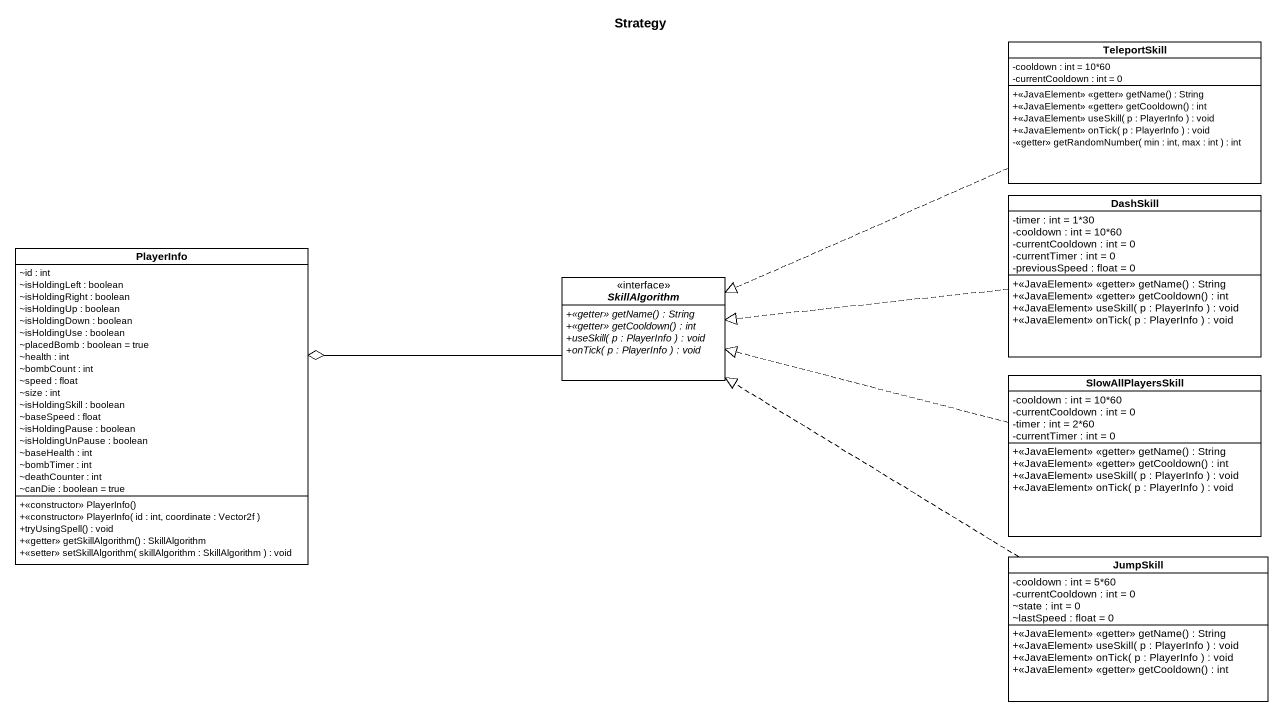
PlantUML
@startuml
title Strategy
hide circle
hide empty members
skinparam classAttributeIconSize 0
class TeleportSkill {
  -cooldown : int = 10*60
  -currentCooldown : int = 0
  +<<JavaElement>> <<getter>> getName() : String
  +<<JavaElement>> <<getter>> getCooldown() : int
  +<<JavaElement>> useSkill( p : PlayerInfo ) : void
  +<<JavaElement>> onTick( p : PlayerInfo ) : void
  -<<getter>> getRandomNumber( min : int, max : int ) : int
}
class DashSkill {
  -timer : int = 1*30
  -cooldown : int = 10*60
  -currentCooldown : int = 0
  -currentTimer : int = 0
  -previousSpeed : float = 0
  +<<JavaElement>> <<getter>> getName() : String
  +<<JavaElement>> <<getter>> getCooldown() : int
  +<<JavaElement>> useSkill( p : PlayerInfo ) : void
  +<<JavaElement>> onTick( p : PlayerInfo ) : void
}
class PlayerInfo {
  ~id : int
  ~isHoldingLeft : boolean
  ~isHoldingRight : boolean
  ~isHoldingUp : boolean
  ~isHoldingDown : boolean
  ~isHoldingUse : boolean
  ~placedBomb : boolean = true
  ~health : int
  ~bombCount : int
  ~speed : float
  ~size : int
  ~isHoldingSkill : boolean
  ~baseSpeed : float
  ~isHoldingPause : boolean
  ~isHoldingUnPause : boolean
  ~baseHealth : int
  ~bombTimer : int
  ~deathCounter : int
  ~canDie : boolean = true
  +<<constructor>> PlayerInfo()
  +<<constructor>> PlayerInfo( id : int, coordinate : Vector2f )
  +tryUsingSpell() : void
  +<<getter>> getSkillAlgorithm() : SkillAlgorithm
  +<<setter>> setSkillAlgorithm( skillAlgorithm : SkillAlgorithm ) : void
}
interface SkillAlgorithm {
  {abstract} +<<getter>> getName() : String
  {abstract} +<<getter>> getCooldown() : int
  {abstract} +useSkill( p : PlayerInfo ) : void
  {abstract} +onTick( p : PlayerInfo ) : void
}
class SlowAllPlayersSkill {
  -cooldown : int = 10*60
  -currentCooldown : int = 0
  -timer : int = 2*60
  -currentTimer : int = 0
  +<<JavaElement>> <<getter>> getName() : String
  +<<JavaElement>> <<getter>> getCooldown() : int
  +<<JavaElement>> useSkill( p : PlayerInfo ) : void
  +<<JavaElement>> onTick( p : PlayerInfo ) : void
}
class JumpSkill {
  -cooldown : int = 5*60
  -currentCooldown : int = 0
  ~state : int = 0
  ~lastSpeed : float = 0
  +<<JavaElement>> <<getter>> getName() : String
  +<<JavaElement>> useSkill( p : PlayerInfo ) : void
  +<<JavaElement>> onTick( p : PlayerInfo ) : void
  +<<JavaElement>> <<getter>> getCooldown() : int
}
TeleportSkill .left.|> SkillAlgorithm
DashSkill .left.|> SkillAlgorithm
PlayerInfo o-right- SkillAlgorithm
SlowAllPlayersSkill .left.|> SkillAlgorithm
JumpSkill .up.|> SkillAlgorithm
@enduml
